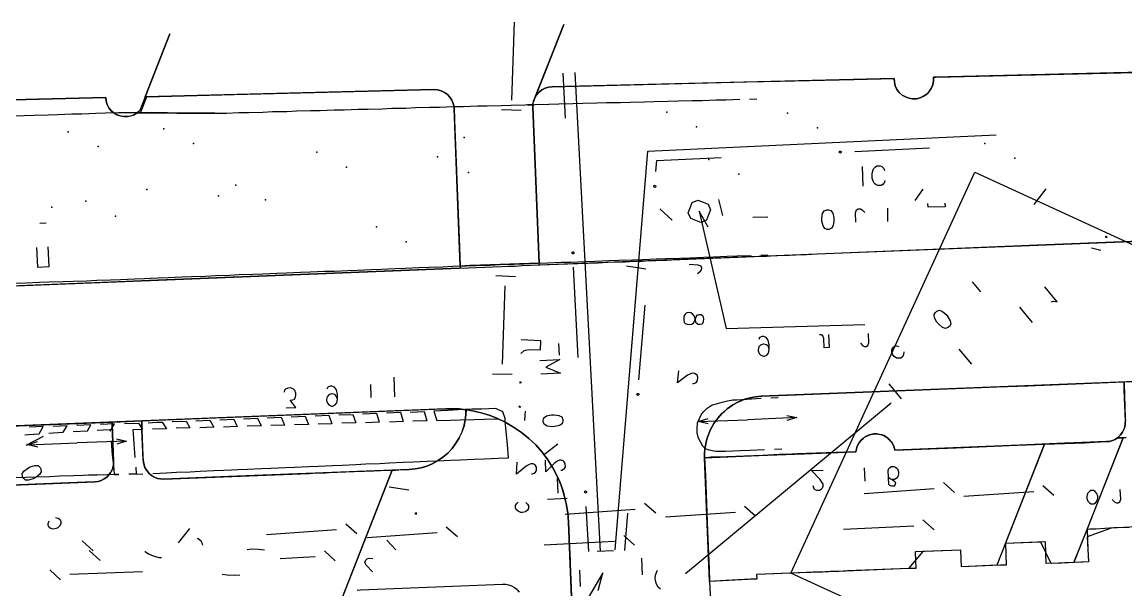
# Model space of a CAD drawing. Header units: metres. Extents: x 131 to 658, y 22 to 173.
# Drawn here: x 338.8 to 397.5, y 60.9 to 91.1 of the extents above; entities that cross this region are included whole.
import ezdxf

# ---------------------------------------------------------------- set-up
doc = ezdxf.new("R2010")
doc.units = ezdxf.units.M
for name, color, linetype in [('BOUNDARY', 7, 'Continuous'), ('BUILDING', 7, 'Continuous'), ('CURB', 7, 'Continuous'), ('ELECTR_CABLE_COMM', 7, 'Continuous'), ('GAS', 7, 'Continuous'), ('GRASS', 7, 'Continuous'), ('HEAT', 7, 'Continuous'), ('OVERHEAD_POWER_LINE', 7, 'Continuous'), ('ROAD', 7, 'Continuous'), ('SEWER', 7, 'Continuous'), ('SIDEWALK_PATH', 7, 'Continuous'), ('TREE', 7, 'Continuous'), ('WATER_PIPELINE', 7, 'Continuous')]:
    doc.layers.add(name, color=color, linetype=linetype)

msp = doc.modelspace()

# ---------------------------------------------------------------- linework, layer by layer
at = {"layer": 'BOUNDARY'}
msp.add_lwpolyline([(398.063, 64.202), (396.731, 64.136), (395.466, 63.681), (395.533, 62.338), (395.533, 62.338), (393.547, 62.26), (392.992, 63.392), (391.105, 63.314), (391.105, 63.314), (391.15, 62.171), (391.15, 62.171), (390.85, 62.16), (389.186, 62.105), (388.775, 62.083), (388.775, 62.083), (388.742, 62.97), (388.742, 62.97), (386.711, 62.893), (385.956, 61.983), (382.627, 61.85), (380.963, 61.794), (377.867, 61.672), (377.867, 61.672), (377.878, 61.439), (376.236, 61.35), (375.37, 61.306), (375.37, 61.306), (375.492, 58.842)], dxfattribs=at)
at = {"layer": 'BUILDING'}
msp.add_lwpolyline([(417.449, 44.395), (417.386, 45.093), (417.32, 46.758), (417.264, 48.144), (415.599, 48.082), (413.954, 48.016), (413.931, 48.015), (411.911, 47.937), (411.843, 47.935), (410.579, 47.892), (409.899, 47.865), (379.687, 61.75), (389.49, 83.08), (442.488, 58.722), (432.685, 37.392)], close=True, dxfattribs=at)
at = {"layer": 'CURB'}
for points in [[(376.979, 86.939), (376.236, 86.917), (375.714, 86.906), (374.971, 86.884), (374.438, 86.873), (373.695, 86.851), (373.173, 86.84), (372.43, 86.828), (371.908, 86.806), (371.165, 86.795), (370.632, 86.773), (369.888, 86.762), (369.367, 86.751), (368.623, 86.729), (368.102, 86.718), (367.358, 86.695), (366.826, 86.684), (366.082, 86.662), (365.561, 86.651), (364.817, 86.629), (364.296, 86.618), (363.541, 86.595), (363.02, 86.584), (362.276, 86.562), (361.754, 86.551), (361.011, 86.529), (360.489, 86.518), (359.735, 86.496), (359.213, 86.473), (358.47, 86.462), (357.948, 86.44), (357.205, 86.418), (356.683, 86.407), (355.929, 86.385), (355.407, 86.374), (354.664, 86.351), (354.142, 86.34), (353.399, 86.318), (352.877, 86.296), (352.122, 86.285), (351.601, 86.263), (350.857, 86.24), (350.336, 86.229), (349.681, 86.207), (349.681, 86.207), (349.592, 86.207), (349.06, 86.218), (348.316, 86.218), (347.795, 86.218), (347.051, 86.218), (346.53, 86.229), (345.786, 86.229), (345.254, 86.229), (344.51, 86.229), (343.989, 86.24), (343.922, 86.24), (343.922, 86.24), (343.245, 86.218), (342.724, 86.196), (341.98, 86.174), (341.447, 86.163), (340.704, 86.14), (340.182, 86.118), (339.439, 86.096), (338.917, 86.085), (338.174, 86.063)], [(377.878, 86.962), (377.501, 86.951)], [(338.462, 77.174), (338.995, 77.196), (339.727, 77.219), (340.249, 77.241), (340.992, 77.263), (341.514, 77.285), (342.246, 77.307), (342.779, 77.33), (343.511, 77.352), (344.033, 77.374), (344.776, 77.407), (345.298, 77.43), (345.62, 77.441), (345.62, 77.441), (346.041, 77.452), (346.563, 77.474), (347.295, 77.507), (347.817, 77.529), (348.56, 77.552), (349.082, 77.574), (349.825, 77.607), (350.347, 77.629), (351.079, 77.651), (351.612, 77.674), (352.344, 77.707), (352.866, 77.729), (353.609, 77.751), (354.131, 77.774), (354.863, 77.807), (355.396, 77.818), (356.128, 77.851), (356.65, 77.873), (357.393, 77.907), (357.915, 77.918), (358.647, 77.951), (359.18, 77.973), (359.912, 78.007), (360.434, 78.018), (361.177, 78.051), (361.699, 78.073), (362.442, 78.095), (362.964, 78.118), (363.696, 78.14), (364.218, 78.162), (364.961, 78.184), (365.483, 78.206), (366.226, 78.24), (366.748, 78.251), (367.48, 78.284), (368.013, 78.295), (368.745, 78.328), (369.267, 78.339), (370.01, 78.373), (370.532, 78.395), (371.275, 78.417), (371.797, 78.439), (372.529, 78.462), (373.051, 78.484), (373.794, 78.506), (374.316, 78.528), (375.059, 78.55), (375.581, 78.572), (376.313, 78.606), (376.846, 78.628), (377.578, 78.65)], [(378.1, 78.672), (378.477, 78.683)], [(378.633, 71.071), (379.021, 71.093)], [(345.753, 67.054), (346.485, 67.087), (347.018, 67.11), (347.75, 67.143), (348.272, 67.165), (349.004, 67.198), (349.537, 67.221), (349.948, 67.243), (349.948, 67.243), (350.269, 67.254), (350.791, 67.276), (351.523, 67.309), (352.045, 67.331), (352.788, 67.365), (353.31, 67.387), (354.042, 67.42), (354.564, 67.442), (355.307, 67.476), (355.829, 67.498), (356.561, 67.531), (357.083, 67.553), (357.826, 67.587), (358.348, 67.609), (359.08, 67.642), (359.602, 67.664), (360.345, 67.698), (360.867, 67.72), (361.599, 67.753), (362.121, 67.775), (362.853, 67.809), (363.386, 67.831), (364.118, 67.864), (364.64, 67.886), (364.673, 67.886), (364.673, 67.886), (364.617, 68.585), (364.573, 69.107), (364.506, 69.839), (364.495, 69.973), (364.373, 70.328), (363.996, 70.505), (363.253, 70.472), (362.72, 70.461), (361.976, 70.427), (361.455, 70.405), (360.711, 70.372), (360.856, 69.862), (361.588, 69.884), (362.11, 69.906), (362.842, 69.928), (363.375, 69.939), (364.107, 69.961)], [(378.3, 68.308), (377.523, 68.275), (377.001, 68.252), (376.225, 68.219), (375.703, 68.219), (375.592, 68.23), (375.592, 68.23), (375.348, 68.286), (375.348, 68.286), (375.148, 68.363), (375.148, 68.363), (375.015, 68.508), (374.771, 68.963), (374.76, 68.985), (374.76, 68.985), (374.704, 69.218), (374.704, 69.218), (374.704, 69.462), (374.704, 69.462), (374.727, 69.706), (374.727, 69.706), (374.738, 69.739), (374.949, 70.206), (375.059, 70.35), (375.059, 70.35), (375.237, 70.527), (375.237, 70.527), (375.448, 70.66), (375.448, 70.66), (375.514, 70.694), (375.514, 70.694), (375.537, 70.705), (376.036, 70.849), (376.325, 70.916), (376.325, 70.916), (376.613, 70.96), (376.613, 70.96), (376.813, 70.971), (377.334, 70.993), (378.111, 71.049)], [(348.05, 69.85), (348.793, 69.884), (348.993, 69.506), (348.25, 69.484)], [(349.315, 69.906), (350.058, 69.939), (350.247, 69.54), (349.515, 69.518)], [(350.58, 69.961), (351.324, 69.984), (351.512, 69.584), (350.769, 69.562)], [(351.845, 70.006), (352.589, 70.039), (352.766, 69.617), (352.034, 69.595)], [(353.11, 70.061), (353.854, 70.095), (354.031, 69.662), (353.288, 69.64)], [(354.386, 70.117), (355.119, 70.15), (355.285, 69.695), (354.553, 69.673)], [(355.651, 70.161), (356.395, 70.194), (356.55, 69.739), (355.818, 69.717)], [(356.916, 70.217), (357.66, 70.25), (357.804, 69.773), (357.072, 69.751)], [(358.181, 70.272), (358.925, 70.305), (359.069, 69.806), (358.337, 69.784)], [(359.446, 70.317), (360.19, 70.35), (360.323, 69.85), (359.591, 69.828)], [(338.94, 69.107), (339.139, 69.118), (339.139, 69.118), (339.705, 69.151), (339.927, 69.54), (339.184, 69.506)], [(340.227, 69.185), (340.992, 69.24), (341.192, 69.584), (340.449, 69.551)], [(341.514, 69.273), (342.28, 69.318), (342.457, 69.628), (341.714, 69.606)], [(342.801, 69.351), (343.467, 69.395), (343.467, 69.395), (343.478, 69.307), (343.722, 69.684), (342.979, 69.651)], [(344.244, 69.706), (344.987, 69.728), (345.209, 69.395), (344.699, 69.373), (344.699, 69.373), (344.71, 69.162), (344.743, 68.641), (344.799, 67.897)], [(345.509, 69.751), (345.964, 69.773), (345.964, 69.773), (346.252, 69.784), (346.474, 69.429), (345.731, 69.407)], [(346.785, 69.806), (347.528, 69.828), (347.728, 69.473), (346.996, 69.451)], [(343.534, 68.785), (343.6, 68.019), (343.656, 67.498), (343.7, 66.987), (343.7, 66.987), (343.955, 66.999), (343.7, 66.987), (343.323, 66.976), (342.801, 66.965), (342.335, 66.954), (342.335, 66.954), (342.058, 66.943), (341.536, 66.921), (340.793, 66.899), (340.271, 66.876), (339.528, 66.854), (338.995, 66.832), (338.252, 66.81)], [(379.221, 68.341), (378.832, 68.319)], [(344.865, 67.01), (344.477, 67.01)], [(344.843, 67.376), (344.865, 67.01)], [(344.865, 67.01), (345.231, 67.032)]]:
    msp.add_lwpolyline(points, dxfattribs=at)
at = {"layer": 'ELECTR_CABLE_COMM'}
for points in [[(355.585, 71.004), (355.529, 71.149), (355.529, 71.149), (355.429, 71.249), (355.429, 71.249), (355.296, 71.293), (355.296, 71.293), (355.252, 71.293), (355.252, 71.293), (355.119, 71.238), (355.119, 71.238), (355.03, 71.127), (355.03, 71.127), (354.997, 70.982), (354.997, 70.982), (354.997, 70.927), (354.997, 70.927), (355.052, 70.783), (355.052, 70.783), (355.141, 70.683), (355.141, 70.683), (355.285, 70.638), (355.285, 70.638), (355.329, 70.638), (355.329, 70.638), (355.463, 70.694), (355.463, 70.694), (355.54, 70.805), (355.54, 70.805), (355.585, 71.004), (355.585, 71.004), (355.574, 71.249), (355.574, 71.249), (355.518, 71.504), (355.518, 71.504), (355.418, 71.648), (355.418, 71.648), (355.285, 71.692), (355.285, 71.692), (355.196, 71.692), (355.196, 71.692), (355.063, 71.637), (355.063, 71.637), (355.019, 71.526)], [(357.371, 71.082), (357.349, 71.781)], [(358.636, 71.127), (358.592, 72.181)], [(352.855, 70.538), (353.354, 70.561), (353.354, 70.561), (353.066, 70.949), (353.066, 70.949), (353.199, 70.96), (353.199, 70.96), (353.288, 71.004), (353.288, 71.004), (353.332, 71.06), (353.332, 71.06), (353.365, 71.215), (353.365, 71.215), (353.365, 71.315), (353.365, 71.315), (353.31, 71.459), (353.31, 71.459), (353.221, 71.559), (353.221, 71.559), (353.077, 71.604), (353.077, 71.604), (352.944, 71.593), (352.944, 71.593), (352.81, 71.537), (352.81, 71.537), (352.766, 71.482), (352.766, 71.482), (352.733, 71.382)], [(380.863, 66.399), (380.874, 66.355), (380.874, 66.355), (380.919, 66.255), (380.919, 66.255), (380.963, 66.2), (380.963, 66.2), (381.063, 66.155), (381.063, 66.155), (381.24, 66.166), (381.24, 66.166), (381.329, 66.222), (381.329, 66.222), (381.374, 66.277), (381.374, 66.277), (381.407, 66.377), (381.407, 66.377), (381.407, 66.477), (381.407, 66.477), (381.351, 66.577), (381.351, 66.577), (381.251, 66.721), (381.251, 66.721), (380.785, 67.198), (380.785, 67.198), (381.407, 67.232)], [(383.648, 66.643), (383.604, 67.343)], [(384.891, 66.854), (384.991, 66.766), (384.991, 66.766), (385.08, 66.721), (385.08, 66.721), (385.224, 66.621), (385.224, 66.621), (385.269, 66.532), (385.269, 66.532), (385.235, 66.422), (385.235, 66.422), (385.191, 66.377), (385.191, 66.377), (385.058, 66.366), (385.058, 66.366), (384.958, 66.41), (384.958, 66.41), (384.913, 66.455), (384.913, 66.455), (384.88, 67.209), (384.88, 67.209), (384.913, 67.309), (384.913, 67.309), (384.958, 67.365), (384.958, 67.365), (385.047, 67.42), (385.047, 67.42), (385.18, 67.42), (385.18, 67.42), (385.269, 67.376), (385.269, 67.376), (385.368, 67.287), (385.368, 67.287), (385.424, 67.132), (385.424, 67.132), (385.424, 67.032), (385.424, 67.032), (385.391, 66.888), (385.391, 66.888), (385.302, 66.777), (385.302, 66.777), (385.213, 66.721), (385.213, 66.721), (385.08, 66.721)], [(387.81, 66.566), (388.398, 66.044)], [(393.103, 66.399), (393.691, 65.889)], [(383.593, 65.989), (387.321, 66.255)], [(388.897, 65.833), (392.615, 66.089)], [(395.677, 65.434), (395.81, 65.434), (395.81, 65.434), (395.899, 65.489), (395.899, 65.489), (395.988, 65.589), (395.988, 65.589), (396.021, 65.745), (396.021, 65.745), (396.021, 65.844), (396.021, 65.844), (395.966, 65.989), (395.966, 65.989), (395.877, 66.089), (395.877, 66.089), (395.788, 66.133), (395.788, 66.133), (395.655, 66.133), (395.655, 66.133), (395.566, 66.078), (395.566, 66.078), (395.478, 65.978), (395.478, 65.978), (395.433, 65.822), (395.433, 65.822), (395.444, 65.722), (395.444, 65.722), (395.489, 65.578), (395.489, 65.578), (395.577, 65.478), (395.577, 65.478), (395.677, 65.434)], [(396.787, 65.667), (396.931, 65.523), (396.931, 65.523), (397.02, 65.478), (397.02, 65.478), (397.109, 65.478), (397.109, 65.478), (397.198, 65.534), (397.198, 65.534), (397.242, 65.689), (397.242, 65.689), (397.22, 66.188)], [(371.908, 65.467), (372.507, 64.946)], [(377.234, 65.312), (377.823, 64.79)], [(367.691, 64.89), (371.42, 65.157)], [(373.029, 64.735), (376.746, 64.99)], [(347.118, 63.359), (347.728, 64.113)], [(351.801, 63.792), (355.529, 64.058)], [(356.017, 64.369), (356.606, 63.847)], [(361.366, 64.213), (361.965, 63.692)], [(382.494, 64.08), (384.37, 64.18), (384.37, 64.18), (386.234, 64.269)], [(386.722, 64.579), (387.31, 64.047)], [(342.002, 63.47), (342.579, 62.926)], [(348.416, 63.237), (348.405, 63.303), (348.405, 63.303), (348.327, 63.448), (348.327, 63.448), (348.161, 63.57), (348.161, 63.57), (348.128, 63.592)], [(357.16, 63.636), (360.878, 63.903)], [(366.57, 63.259), (370.31, 63.448)], [(370.809, 63.747), (371.386, 63.226)], [(342.368, 62.948), (342.945, 62.416)], [(345.331, 62.904), (345.342, 62.893), (345.342, 62.893), (345.531, 62.771), (345.531, 62.771), (345.775, 62.66), (345.775, 62.66), (346.086, 62.582), (346.086, 62.582), (346.208, 62.571)], [(351.69, 62.97), (351.379, 63.004), (351.379, 63.004), (351.002, 63.015), (351.002, 63.015), (350.769, 62.993)], [(354.886, 62.926), (355.463, 62.405)], [(352.522, 62.527), (354.386, 62.626)], [(340.271, 61.927), (340.848, 61.395)], [(341.336, 61.694), (345.198, 61.839)], [(349.448, 61.683), (349.703, 61.661), (349.703, 61.661), (350.081, 61.639), (350.081, 61.639), (350.38, 61.65)]]:
    msp.add_lwpolyline(points, dxfattribs=at)
at = {"layer": 'GAS'}
for points in [[(364.85, 86.917), (364.995, 91.067)], [(364.307, 86.407), (365.35, 86.374)], [(364.007, 77.574), (365.05, 77.529)], [(364.362, 72.869), (364.506, 77.03)], [(365.328, 73.435), (365.483, 73.568), (365.483, 73.568), (365.583, 73.601), (365.583, 73.601), (365.783, 73.646), (365.783, 73.646), (366.382, 73.623), (366.382, 73.623), (366.393, 74.112), (366.393, 74.112), (365.35, 74.156)], [(363.83, 72.358), (364.873, 72.325)], [(365.372, 71.903), (365.317, 71.859), (365.317, 71.859), (365.272, 71.903), (365.272, 71.903), (365.317, 71.948)], [(365.328, 70.605), (365.272, 70.561), (365.272, 70.561), (365.228, 70.605), (365.228, 70.605), (365.272, 70.649)], [(365.55, 69.873), (365.572, 70.372)], [(365.905, 67.032), (365.949, 67.032), (365.949, 67.032), (366.049, 67.065), (366.049, 67.065), (366.104, 67.11), (366.104, 67.11), (366.16, 67.198), (366.16, 67.198), (366.16, 67.376), (366.16, 67.376), (366.116, 67.476), (366.116, 67.476), (366.071, 67.52), (366.071, 67.52), (365.971, 67.565), (365.971, 67.565), (365.871, 67.565), (365.871, 67.565), (365.772, 67.531), (365.772, 67.531), (365.616, 67.442), (365.616, 67.442), (365.106, 67.01), (365.106, 67.01), (365.128, 67.642)], [(365.594, 65.512), (365.694, 65.412), (365.694, 65.412), (365.738, 65.323), (365.738, 65.323), (365.738, 65.19), (365.738, 65.19), (365.683, 65.101), (365.683, 65.101), (365.583, 65.012), (365.583, 65.012), (365.428, 64.979), (365.428, 64.979), (365.328, 64.979), (365.328, 64.979), (365.183, 65.034), (365.183, 65.034), (365.084, 65.123), (365.084, 65.123), (365.039, 65.212), (365.039, 65.212), (365.039, 65.345), (365.039, 65.345), (365.095, 65.434), (365.095, 65.434), (365.194, 65.523)]]:
    msp.add_lwpolyline(points, dxfattribs=at)
at = {"layer": 'GRASS'}
for points in [[(410.414, 79.893), (392.37, 79.172), (388.12, 79.005), (379.343, 78.65), (377.556, 78.584), (375.215, 78.495), (366.304, 78.14), (366.304, 78.24), (365.971, 86.54), (365.982, 86.662), (365.982, 86.718), (366.005, 86.851), (366.082, 87.028), (366.093, 87.05), (366.171, 87.195), (366.193, 87.217), (366.304, 87.339), (366.448, 87.461), (366.626, 87.55), (366.803, 87.605), (366.992, 87.627), (377.345, 87.883), (379.132, 87.927), (383.038, 88.016), (385.191, 88.071), (385.202, 87.872), (385.246, 87.672), (385.335, 87.483), (385.457, 87.317), (385.613, 87.184), (385.79, 87.084), (385.979, 87.017), (386.167, 86.984), (386.378, 86.984), (386.567, 87.028), (386.755, 87.117), (386.922, 87.228), (386.944, 87.261), (387.055, 87.372), (387.161, 87.53), (387.247, 87.746), (387.277, 87.927), (387.277, 87.949), (387.288, 88.127), (387.355, 88.127), (387.399, 88.127), (398.008, 88.382)], [(335.455, 86.851), (343.256, 87.05), (343.278, 86.851), (343.334, 86.673), (343.423, 86.507), (343.545, 86.351), (343.689, 86.229), (343.855, 86.129), (344.022, 86.074), (344.211, 86.041), (344.399, 86.041), (344.577, 86.074), (344.754, 86.14), (344.921, 86.229), (347.04, 86.218), (349.681, 86.207), (345.098, 86.229), (345.431, 87.095), (350.081, 87.217), (360.711, 87.472), (360.9, 87.461), (361.089, 87.406), (361.266, 87.328), (361.422, 87.217), (361.555, 87.073), (361.655, 86.917), (361.732, 86.74), (361.777, 86.551), (361.81, 85.841), (362.076, 79.094), (362.11, 78.084), (362.121, 77.973), (362.065, 77.973), (361.621, 77.951), (345.575, 77.319), (343.511, 77.23), (329.23, 76.664)], [(330.018, 69.251), (339.073, 69.606), (343.589, 69.784), (343.589, 69.673), (343.667, 67.687), (343.667, 67.576), (343.656, 67.465), (343.633, 67.387), (343.611, 67.287), (343.534, 67.132), (343.511, 67.098), (343.434, 66.987), (343.312, 66.854), (343.167, 66.754), (343.012, 66.677), (342.846, 66.621), (342.668, 66.599), (342.18, 66.588), (331.161, 66.144)], [(356.617, 60.84), (356.794, 60.862), (364.362, 61.162), (364.529, 61.162), (364.684, 61.128), (364.839, 61.073), (364.995, 60.984), (365.117, 60.884), (365.139, 60.862), (365.25, 60.729)]]:
    msp.add_lwpolyline(points, dxfattribs=at)
for points in [[(383.116, 68.208), (380.009, 68.086), (379.476, 68.064), (379.099, 68.053), (378.189, 68.008), (375.803, 67.92), (375.459, 67.909), (375.337, 67.897), (375.182, 67.886), (375.104, 67.886), (375.104, 68.13), (375.126, 68.308), (375.126, 68.386), (375.17, 68.596), (375.193, 68.73), (375.259, 68.974), (375.293, 69.074), (375.426, 69.395), (375.503, 69.54), (375.603, 69.706), (375.703, 69.85), (375.747, 69.917), (375.803, 69.995), (376.047, 70.261), (376.158, 70.35), (376.313, 70.494), (376.546, 70.649), (376.602, 70.694), (376.913, 70.86), (376.957, 70.882), (377.246, 70.993), (377.534, 71.071), (377.823, 71.127), (378.122, 71.16), (378.155, 71.16), (379.964, 71.226), (390.262, 71.637), (390.662, 71.659), (392.293, 71.715), (397.408, 71.926), (397.419, 71.815), (397.486, 69.995), (397.497, 69.828), (397.486, 69.762), (397.486, 69.628), (397.464, 69.54), (397.431, 69.429), (397.342, 69.24), (397.32, 69.207), (397.22, 69.085), (397.186, 69.051), (397.075, 68.94), (396.942, 68.863), (396.798, 68.796), (396.643, 68.752), (396.487, 68.741), (394.767, 68.674), (394.246, 68.652), (391.86, 68.552), (385.235, 68.286), (385.191, 68.441), (385.135, 68.574), (385.047, 68.73), (384.925, 68.863), (384.791, 68.974), (384.636, 69.063), (384.614, 69.063), (384.547, 69.096), (384.414, 69.129), (384.27, 69.151), (384.248, 69.151), (384.07, 69.151), (384.059, 69.14), (383.881, 69.107), (383.715, 69.029), (383.56, 68.929), (383.426, 68.807), (383.315, 68.663), (383.227, 68.508), (383.182, 68.363), (383.16, 68.208), (383.127, 68.208)], [(345.165, 69.85), (345.209, 69.85), (346.008, 69.884), (360.756, 70.472), (361.333, 70.494), (361.688, 70.494), (362.043, 70.483), (362.398, 70.439), (362.42, 70.439), (362.409, 70.172), (362.376, 69.906), (362.309, 69.584), (362.274, 69.495), (362.198, 69.251), (362.077, 68.999), (362.054, 68.94), (361.888, 68.674), (361.877, 68.652), (361.677, 68.375), (361.444, 68.13), (361.177, 67.909), (360.9, 67.72), (360.623, 67.565), (360.323, 67.442), (360.023, 67.354), (359.713, 67.298), (359.391, 67.265), (349.803, 66.888), (346.33, 66.743), (346.164, 66.754), (345.997, 66.788), (345.842, 66.854), (345.686, 66.932), (345.564, 67.043), (345.431, 67.198), (345.331, 67.365), (345.276, 67.553), (345.242, 67.753), (345.176, 69.395), (345.165, 69.739)]]:
    msp.add_lwpolyline(points, close=True, dxfattribs=at)
at = {"layer": 'HEAT'}
for points in [[(367.713, 85.952), (367.591, 88.349)], [(369.567, 62.904), (368.213, 88.382)], [(370.343, 62.993), (372.086, 84.199), (372.086, 84.199), (390.617, 85.064)], [(382.341, 84.195), (382.366, 84.185), (382.379, 84.156), (382.369, 84.13), (382.369, 84.13), (382.359, 84.105), (382.33, 84.092), (382.304, 84.102), (382.304, 84.102), (382.278, 84.112), (382.266, 84.141), (382.276, 84.167), (382.276, 84.167), (382.286, 84.193), (382.315, 84.205), (382.341, 84.195)], [(383.094, 84.187), (387.077, 84.376)], [(372.518, 83.122), (372.563, 83.699), (372.563, 83.699), (375.981, 83.855)], [(384.703, 82.634), (384.669, 82.523), (384.669, 82.523), (384.625, 82.479), (384.625, 82.479), (384.581, 82.423), (384.581, 82.423), (384.492, 82.368), (384.492, 82.368), (384.314, 82.368), (384.314, 82.368), (384.225, 82.412), (384.225, 82.412), (384.17, 82.456), (384.17, 82.456), (384.126, 82.501), (384.126, 82.501), (384.081, 82.601), (384.081, 82.601), (384.026, 82.756), (384.026, 82.756), (384.015, 83), (384.015, 83), (384.059, 83.155), (384.059, 83.155), (384.092, 83.255), (384.092, 83.255), (384.181, 83.355), (384.181, 83.355), (384.27, 83.411), (384.27, 83.411), (384.447, 83.422), (384.447, 83.422), (384.536, 83.377), (384.536, 83.377), (384.636, 83.278), (384.636, 83.278), (384.68, 83.178)], [(383.548, 82.334), (383.504, 83.377)], [(372.476, 82.375), (372.501, 82.365), (372.514, 82.336), (372.504, 82.311), (372.504, 82.311), (372.494, 82.285), (372.465, 82.272), (372.439, 82.282), (372.439, 82.282), (372.413, 82.292), (372.401, 82.321), (372.411, 82.347), (372.411, 82.347), (372.421, 82.373), (372.45, 82.385), (372.476, 82.375)], [(368.126, 78.835), (368.151, 78.825), (368.164, 78.796), (368.154, 78.771), (368.154, 78.771), (368.144, 78.745), (368.115, 78.732), (368.089, 78.742), (368.089, 78.742), (368.063, 78.752), (368.051, 78.781), (368.061, 78.807), (368.061, 78.807), (368.071, 78.833), (368.1, 78.845), (368.126, 78.835)], [(368.39, 73.224), (368.135, 78.018)], [(371.608, 72.036), (371.941, 76.009)], [(367.381, 73.335), (367.347, 73.967)], [(366.349, 73.057), (367.403, 73.113), (367.403, 73.113), (366.67, 72.713), (366.67, 72.713), (367.436, 72.392), (367.436, 72.392), (366.393, 72.336)], [(371.577, 71.301), (371.602, 71.291), (371.615, 71.262), (371.605, 71.236), (371.605, 71.236), (371.595, 71.21), (371.566, 71.198), (371.54, 71.208), (371.54, 71.208), (371.515, 71.218), (371.502, 71.247), (371.512, 71.272), (371.512, 71.272), (371.522, 71.298), (371.551, 71.311), (371.577, 71.301)], [(367.569, 69.839), (367.525, 69.695), (367.525, 69.695), (367.381, 69.595), (367.381, 69.595), (367.136, 69.54), (367.136, 69.54), (366.992, 69.529), (366.992, 69.529), (366.737, 69.562), (366.737, 69.562), (366.582, 69.651), (366.582, 69.651), (366.526, 69.784), (366.526, 69.784), (366.515, 69.873), (366.515, 69.873), (366.559, 70.006), (366.559, 70.006), (366.704, 70.106), (366.704, 70.106), (366.959, 70.161), (366.959, 70.161), (367.103, 70.172), (367.103, 70.172), (367.358, 70.139), (367.358, 70.139), (367.514, 70.061), (367.514, 70.061), (367.569, 69.928), (367.569, 69.928), (367.569, 69.839)], [(367.292, 68.608), (366.615, 68.075)], [(367.458, 67.221), (367.514, 67.221), (367.514, 67.221), (367.602, 67.276), (367.602, 67.276), (367.658, 67.32), (367.658, 67.32), (367.702, 67.409), (367.702, 67.409), (367.691, 67.587), (367.691, 67.587), (367.636, 67.675), (367.636, 67.675), (367.58, 67.72), (367.58, 67.72), (367.48, 67.764), (367.48, 67.764), (367.381, 67.753), (367.381, 67.753), (367.281, 67.709), (367.281, 67.709), (367.136, 67.609), (367.136, 67.609), (366.67, 67.132), (366.67, 67.132), (366.637, 67.764)], [(367.325, 66), (367.281, 66.799)], [(368.791, 66.107), (368.817, 66.097), (368.83, 66.068), (368.82, 66.043), (368.82, 66.043), (368.81, 66.017), (368.781, 66.004), (368.755, 66.014), (368.755, 66.014), (368.729, 66.024), (368.717, 66.053), (368.727, 66.079), (368.727, 66.079), (368.737, 66.105), (368.766, 66.117), (368.791, 66.107)], [(367.791, 65.711), (366.748, 65.656)], [(368.945, 62.893), (368.812, 65.29)], [(370.865, 62.948), (371.031, 64.935)], [(370.266, 62.926), (369.389, 62.904)], [(371.797, 61.661), (371.775, 62.538)], [(369.445, 60.818), (369.7, 61.761), (353.563, 34.285)], [(368.457, 61.905), (368.49, 61.028)]]:
    msp.add_lwpolyline(points, dxfattribs=at)
at = {"layer": 'OVERHEAD_POWER_LINE'}
for points in [[(375.293, 69.684), (374.771, 69.806), (374.771, 69.806), (375.293, 69.973)], [(374.771, 69.806), (377.39, 69.895)], [(380.009, 70.028), (377.39, 69.895)], [(379.476, 70.139), (380.009, 70.028), (380.009, 70.028), (379.487, 69.862)], [(339.639, 68.452), (339.106, 68.574), (339.106, 68.574), (339.628, 68.741)], [(344.355, 68.774), (341.725, 68.685)], [(343.822, 68.896), (344.355, 68.774), (344.355, 68.774), (343.833, 68.608)], [(339.106, 68.574), (341.725, 68.685)]]:
    msp.add_lwpolyline(points, dxfattribs=at)
at = {"layer": 'ROAD'}
for points in [[(301.521, 75.565), (364.307, 78.062), (364.662, 78.073), (365.028, 78.084), (365.405, 78.106), (367.314, 78.184), (367.713, 78.195), (367.813, 78.195), (368.357, 78.217), (368.901, 78.24), (369.422, 78.262), (369.933, 78.284), (370.432, 78.306), (370.898, 78.317), (371.342, 78.339), (371.764, 78.351), (372.152, 78.373), (372.507, 78.384), (372.818, 78.395), (373.106, 78.406), (373.34, 78.417), (378.189, 78.606), (378.3, 78.617), (378.411, 78.617), (378.566, 78.628), (378.622, 78.628), (378.977, 78.639), (379.365, 78.661), (379.631, 78.672), (380.264, 78.695), (380.519, 78.706), (380.797, 78.717), (381.096, 78.728), (400.083, 79.482)], [(400.527, 72.048), (397.12, 71.914), (378.122, 71.16), (377.823, 71.127), (377.534, 71.071), (377.246, 70.993), (376.913, 70.86), (376.602, 70.694), (376.48, 70.605), (376.313, 70.494), (376.08, 70.283), (376.047, 70.261), (375.803, 69.995), (375.603, 69.706), (375.426, 69.395), (375.293, 69.074), (375.259, 68.974), (375.193, 68.73), (375.17, 68.596), (375.126, 68.386), (375.104, 68.13), (375.104, 67.886), (375.148, 66.943), (375.259, 63.98), (375.348, 61.95), (375.37, 61.306), (375.603, 56.778)], [(368.313, 53.394), (367.869, 64.457), (367.824, 64.957), (367.747, 65.456), (367.625, 65.955), (367.469, 66.433), (367.27, 66.899), (367.037, 67.343), (366.759, 67.775), (366.459, 68.186), (366.127, 68.563), (365.76, 68.907), (365.361, 69.229), (364.95, 69.518), (364.506, 69.773), (364.429, 69.817), (364.118, 69.961), (364.096, 69.973), (363.707, 70.128), (363.275, 70.261), (362.842, 70.372), (362.398, 70.439), (362.043, 70.483), (361.688, 70.494), (361.333, 70.494), (298.558, 67.997)]]:
    msp.add_lwpolyline(points, dxfattribs=at)
at = {"layer": 'SEWER'}
for points in [[(376.08, 80.781), (375.925, 81.413), (375.925, 81.413), (375.87, 81.635)], [(386.312, 81.58), (386.733, 82.168)], [(392.637, 81.369), (393.28, 82.201)], [(372.751, 81.125), (372.751, 81.114), (372.751, 81.114), (373.384, 80.526)], [(375.024, 81.488), (375.295, 81.382), (375.429, 81.076), (375.323, 80.805), (375.323, 80.805), (375.216, 80.534), (374.911, 80.4), (374.64, 80.506), (374.64, 80.506), (374.369, 80.613), (374.235, 80.918), (374.341, 81.19), (374.341, 81.19), (374.448, 81.461), (374.753, 81.594), (375.024, 81.488)], [(381.629, 80.037), (381.496, 80.082), (381.496, 80.082), (381.407, 80.226), (381.407, 80.226), (381.351, 80.481), (381.351, 80.481), (381.351, 80.625), (381.351, 80.625), (381.385, 80.881), (381.385, 80.881), (381.473, 81.025), (381.473, 81.025), (381.607, 81.08), (381.607, 81.08), (381.695, 81.08), (381.695, 81.08), (381.829, 81.036), (381.829, 81.036), (381.928, 80.892), (381.928, 80.892), (381.973, 80.648), (381.973, 80.648), (381.984, 80.492), (381.984, 80.492), (381.939, 80.237), (381.939, 80.237), (381.862, 80.093), (381.862, 80.093), (381.718, 80.037), (381.718, 80.037), (381.629, 80.037)], [(383.149, 80.426), (383.138, 80.925), (383.138, 80.925), (383.182, 81.069), (383.182, 81.069), (383.271, 81.125), (383.271, 81.125), (383.404, 81.125), (383.404, 81.125), (383.493, 81.08), (383.493, 81.08), (383.637, 80.936)], [(384.858, 80.459), (384.847, 81.158)], [(387.887, 81.435), (387.898, 81.236), (387.898, 81.236), (387, 81.214), (387, 81.214), (386.989, 81.413)], [(375.293, 80.148), (374.826, 81.003), (374.826, 81.003), (376.247, 74.755), (376.247, 74.755), (383.637, 74.966)], [(377.667, 80.692), (378.466, 80.703)], [(396.521, 79.593), (396.454, 79.604), (396.454, 79.604), (396.454, 79.671), (396.454, 79.671), (396.521, 79.66)], [(395.688, 79.05), (396.188, 78.939)], [(374.738, 77.685), (374.893, 77.807), (374.893, 77.807), (374.949, 77.884), (374.949, 77.884), (374.96, 77.973), (374.96, 77.973), (374.926, 78.073), (374.926, 78.073), (374.771, 78.129), (374.771, 78.129), (374.283, 78.173)], [(371.986, 77.918), (370.954, 78.073)], [(389.807, 76.719), (389.363, 77.252)], [(393.569, 76.187), (393.669, 76.209), (393.669, 76.209), (393.868, 76.176), (393.868, 76.176), (393.203, 76.986)], [(392.548, 75.088), (391.882, 75.898)], [(375.037, 75.121), (374.971, 74.999), (374.971, 74.999), (374.871, 74.966), (374.871, 74.966), (374.771, 74.966), (374.771, 74.966), (374.671, 75.022), (374.671, 75.022), (374.638, 75.121), (374.638, 75.121), (374.605, 75.299), (374.605, 75.299), (374.56, 75.443), (374.56, 75.443), (374.471, 75.543), (374.471, 75.543), (374.383, 75.599), (374.383, 75.599), (374.227, 75.61), (374.227, 75.61), (374.127, 75.576), (374.127, 75.576), (374.072, 75.532), (374.072, 75.532), (374.005, 75.41), (374.005, 75.41), (373.994, 75.221), (373.994, 75.221), (374.027, 75.088), (374.027, 75.088), (374.072, 75.033), (374.072, 75.033), (374.172, 74.988), (374.172, 74.988), (374.316, 74.966), (374.316, 74.966), (374.427, 74.999), (374.427, 74.999), (374.527, 75.088), (374.527, 75.088), (374.593, 75.21), (374.593, 75.21), (374.66, 75.388), (374.66, 75.388), (374.715, 75.476), (374.715, 75.476), (374.826, 75.51), (374.826, 75.51), (374.926, 75.499), (374.926, 75.499), (375.015, 75.443), (375.015, 75.443), (375.048, 75.299), (375.048, 75.299), (375.037, 75.121)], [(388.054, 74.811), (387.921, 74.766), (387.921, 74.766), (387.754, 74.822), (387.754, 74.822), (387.566, 74.988), (387.566, 74.988), (387.466, 75.099), (387.466, 75.099), (387.344, 75.321), (387.344, 75.321), (387.321, 75.499), (387.321, 75.499), (387.388, 75.621), (387.388, 75.621), (387.455, 75.676), (387.455, 75.676), (387.599, 75.732), (387.599, 75.732), (387.754, 75.665), (387.754, 75.665), (387.954, 75.51), (387.954, 75.51), (388.054, 75.388), (388.054, 75.388), (388.176, 75.166), (388.176, 75.166), (388.198, 74.999), (388.198, 74.999), (388.131, 74.877), (388.131, 74.877), (388.054, 74.811)], [(378.544, 73.646), (378.499, 73.801), (378.499, 73.801), (378.4, 73.89), (378.4, 73.89), (378.266, 73.934), (378.266, 73.934), (378.222, 73.934), (378.222, 73.934), (378.089, 73.879), (378.089, 73.879), (378, 73.779), (378, 73.779), (377.956, 73.634), (377.956, 73.634), (377.956, 73.579), (377.956, 73.579), (378.011, 73.435), (378.011, 73.435), (378.1, 73.335), (378.1, 73.335), (378.244, 73.29), (378.244, 73.29), (378.289, 73.29), (378.289, 73.29), (378.422, 73.346), (378.422, 73.346), (378.499, 73.446), (378.499, 73.446), (378.544, 73.646), (378.544, 73.646), (378.533, 73.901), (378.533, 73.901), (378.488, 74.145), (378.488, 74.145), (378.389, 74.289), (378.389, 74.289), (378.255, 74.334), (378.255, 74.334), (378.167, 74.334), (378.167, 74.334), (378.033, 74.278), (378.033, 74.278), (377.989, 74.178)], [(381.706, 74.444), (381.729, 73.745), (381.729, 73.745), (381.462, 73.734), (381.462, 73.734), (381.451, 74.234), (381.451, 74.234), (381.396, 74.378), (381.396, 74.378), (381.307, 74.433), (381.307, 74.433), (381.218, 74.422)], [(383.393, 73.99), (383.526, 73.845), (383.526, 73.845), (383.615, 73.801), (383.615, 73.801), (383.704, 73.801), (383.704, 73.801), (383.793, 73.856), (383.793, 73.856), (383.837, 74.001), (383.837, 74.001), (383.826, 74.5)], [(385.701, 73.512), (385.69, 73.379), (385.69, 73.379), (385.657, 73.279), (385.657, 73.279), (385.546, 73.191), (385.546, 73.191), (385.446, 73.179), (385.446, 73.179), (385.313, 73.191), (385.313, 73.191), (385.191, 73.279), (385.191, 73.279), (385.124, 73.357), (385.124, 73.357), (385.058, 73.501), (385.058, 73.501), (385.069, 73.634), (385.069, 73.634), (385.102, 73.734), (385.102, 73.734), (385.213, 73.823), (385.213, 73.823), (385.313, 73.834), (385.313, 73.834), (385.446, 73.812)], [(389.319, 72.858), (388.642, 73.668)], [(374.46, 71.837), (374.516, 71.837), (374.516, 71.837), (374.616, 71.87), (374.616, 71.87), (374.671, 71.914), (374.671, 71.914), (374.727, 71.992), (374.727, 71.992), (374.749, 72.17), (374.749, 72.17), (374.704, 72.27), (374.704, 72.27), (374.66, 72.314), (374.66, 72.314), (374.571, 72.369), (374.571, 72.369), (374.471, 72.38), (374.471, 72.38), (374.36, 72.347), (374.36, 72.347), (374.205, 72.27), (374.205, 72.27), (373.661, 71.87), (373.661, 71.87), (373.728, 72.503)], [(385.579, 71.016), (384.925, 71.815)], [(374.083, 61.728), (385.035, 70.805)], [(339.017, 68.552), (339.938, 69.04)], [(339.794, 67.287), (339.816, 67.143), (339.816, 67.143), (339.727, 66.987), (339.727, 66.987), (339.528, 66.832), (339.528, 66.832), (339.394, 66.766), (339.394, 66.766), (339.15, 66.688), (339.15, 66.688), (338.973, 66.699), (338.973, 66.699), (338.873, 66.799), (338.873, 66.799), (338.829, 66.876), (338.829, 66.876), (338.806, 67.021), (338.806, 67.021), (338.895, 67.165), (338.895, 67.165), (339.095, 67.32), (339.095, 67.32), (339.228, 67.398), (339.228, 67.398), (339.472, 67.476), (339.472, 67.476), (339.65, 67.465), (339.65, 67.465), (339.761, 67.365), (339.761, 67.365), (339.794, 67.287)], [(359.369, 66.155), (358.326, 66.311)], [(340.582, 64.702), (340.715, 64.668), (340.715, 64.668), (340.804, 64.613), (340.804, 64.613), (340.87, 64.491), (340.87, 64.491), (340.859, 64.391), (340.859, 64.391), (340.815, 64.269), (340.815, 64.269), (340.704, 64.158), (340.704, 64.158), (340.615, 64.113), (340.615, 64.113), (340.46, 64.08), (340.46, 64.08), (340.338, 64.113), (340.338, 64.113), (340.249, 64.169), (340.249, 64.169), (340.182, 64.291), (340.182, 64.291), (340.182, 64.391), (340.182, 64.391), (340.238, 64.524)], [(359.801, 64.879), (359.735, 64.879), (359.735, 64.879), (359.735, 64.946), (359.735, 64.946), (359.801, 64.946)], [(358.681, 62.993), (358.204, 63.492)], [(357.449, 61.816), (357.105, 62.171), (357.105, 62.171), (357.027, 62.316), (357.027, 62.316), (357.061, 62.416), (357.061, 62.416), (357.16, 62.504), (357.16, 62.504), (357.26, 62.538), (357.26, 62.538), (357.46, 62.515)], [(372.762, 60.884), (372.64, 61.006), (372.64, 61.006), (372.552, 61.162), (372.552, 61.162), (372.496, 61.339), (372.496, 61.339), (372.485, 61.517), (372.485, 61.517), (372.518, 61.694), (372.518, 61.694), (372.585, 61.861), (372.585, 61.861), (372.607, 61.894)]]:
    msp.add_lwpolyline(points, dxfattribs=at)
at = {"layer": 'SIDEWALK_PATH'}
for points in [[(429.866, 89.159), (387.355, 88.127), (387.286, 88.127), (387.277, 88.103), (387.277, 87.949), (387.277, 87.927), (387.244, 87.738), (387.244, 87.727), (387.166, 87.539), (387.077, 87.406), (387.055, 87.372), (386.944, 87.25), (386.922, 87.228), (386.755, 87.117), (386.567, 87.028), (386.378, 86.984), (386.167, 86.984), (385.979, 87.017), (385.79, 87.084), (385.613, 87.184), (385.457, 87.317), (385.335, 87.483), (385.246, 87.672), (385.202, 87.872), (385.191, 88.071), (366.992, 87.627), (366.803, 87.605), (366.626, 87.55), (366.448, 87.461), (366.304, 87.339), (366.171, 87.195), (366.093, 87.05), (366.071, 87.028), (367.614, 90.945), (365.927, 86.662), (365.693, 86.656), (365.982, 86.662), (365.971, 86.54), (366.304, 78.24), (362.664, 78.106), (362.62, 78.106), (362.11, 78.084), (361.932, 82.7), (361.777, 86.462), (361.777, 86.551), (361.732, 86.74), (361.655, 86.917), (361.555, 87.073), (361.422, 87.217), (361.266, 87.328), (361.089, 87.406), (360.9, 87.461), (360.711, 87.472), (345.353, 87.095), (346.663, 90.435), (345.065, 86.362), (344.921, 86.229), (344.754, 86.129), (344.566, 86.063), (344.377, 86.041), (344.188, 86.041), (344, 86.074), (343.878, 86.129), (343.855, 86.14), (343.822, 86.152), (343.689, 86.229), (343.545, 86.351), (343.423, 86.507), (343.334, 86.673), (343.278, 86.851), (343.256, 87.05), (307.658, 86.174)], [(397.675, 64.18), (396.876, 64.147), (395.921, 64.091), (395.611, 64.08), (395.455, 64.069), (397.364, 68.952), (397.53, 68.963), (397.242, 68.952), (397.231, 68.952), (397.175, 68.952), (397.153, 68.952), (397.075, 68.94), (397.186, 69.051), (397.22, 69.085), (397.342, 69.24), (397.415, 69.396), (397.437, 69.451), (397.486, 69.632), (397.486, 69.762), (397.496, 69.824), (397.431, 71.493), (397.431, 71.582), (397.419, 71.815), (397.408, 71.926), (397.453, 71.926), (398.707, 71.97)], [(355.84, 60.463), (358.492, 67.232), (358.625, 67.232), (358.67, 67.232), (358.747, 67.243), (358.847, 67.243), (358.98, 67.254), (359.136, 67.254), (359.302, 67.265), (359.391, 67.265), (359.713, 67.298), (360.023, 67.354), (360.323, 67.442), (360.623, 67.565), (360.9, 67.72), (361.177, 67.909), (361.444, 68.13), (361.677, 68.375), (361.877, 68.652), (362.054, 68.94), (362.19, 69.234), (362.203, 69.267), (362.298, 69.573), (362.316, 69.619), (362.376, 69.906), (362.409, 70.172), (362.409, 70.427), (362.42, 70.439), (362.509, 70.427), (362.576, 70.416), (362.853, 70.361), (363.286, 70.261), (363.707, 70.128), (364.118, 69.961), (364.506, 69.773), (364.95, 69.518), (365.239, 69.318), (365.361, 69.229), (365.76, 68.907), (366.127, 68.563), (366.459, 68.186), (366.759, 67.775), (367.037, 67.343), (367.27, 66.899), (367.381, 66.643), (367.469, 66.433), (367.48, 66.399), (367.558, 66.166), (367.625, 65.978), (367.625, 65.955), (367.658, 65.811), (367.747, 65.456), (367.824, 64.957), (367.869, 64.457), (367.924, 63.126), (367.924, 62.982), (367.935, 62.915), (367.958, 62.26), (368.235, 55.258)], [(331.161, 66.144), (342.668, 66.599), (342.846, 66.621), (343.012, 66.677), (343.167, 66.754), (343.312, 66.854), (343.434, 66.987), (343.511, 67.098), (343.534, 67.132), (343.582, 67.228), (343.621, 67.329), (343.633, 67.387), (343.656, 67.465), (343.667, 67.576), (343.667, 67.687), (343.589, 69.673), (343.589, 69.784), (343.633, 69.784), (345.165, 69.85), (345.165, 69.739), (345.176, 69.395), (345.231, 67.964), (345.242, 67.753), (345.276, 67.553), (345.331, 67.365), (345.431, 67.198), (345.564, 67.043), (345.686, 66.932), (345.842, 66.854), (345.997, 66.788), (346.164, 66.754), (346.33, 66.743), (354.064, 67.054), (354.275, 67.065), (354.497, 67.076), (354.73, 67.076), (354.941, 67.087), (355.141, 67.098), (355.318, 67.11), (355.463, 67.11), (355.574, 67.11), (356.905, 67.165), (356.972, 67.165), (357.005, 67.176), (357.504, 67.187), (358.226, 67.221), (358.492, 67.232), (351.423, 49.21)]]:
    msp.add_lwpolyline(points, dxfattribs=at)
for points in [[(383.315, 68.663), (383.426, 68.807), (383.56, 68.929), (383.615, 68.974), (383.715, 69.029), (383.726, 69.04), (383.77, 69.051), (383.881, 69.107), (383.904, 69.107), (384.059, 69.14), (384.17, 69.151), (384.27, 69.151), (384.547, 69.096), (384.636, 69.063), (384.791, 68.974), (384.88, 68.896), (384.925, 68.863), (384.969, 68.807), (385.047, 68.73), (385.135, 68.574), (385.191, 68.441), (385.235, 68.286), (388.487, 68.419), (390.917, 68.519), (391.305, 68.53), (393.18, 68.608), (390.65, 62.16), (388.775, 62.083), (388.742, 62.97), (386.32, 62.882), (386.312, 62.864), (386.345, 61.994), (385.968, 61.983), (382.705, 61.861), (382.616, 61.85), (382.494, 61.85), (382.239, 61.839), (382.117, 61.839), (381.795, 61.827), (381.695, 61.816), (381.396, 61.805), (381.285, 61.805), (381.185, 61.805), (381.041, 61.794), (380.919, 61.794), (380.885, 61.794), (380.797, 61.783), (380.641, 61.783), (380.608, 61.783), (377.867, 61.672), (377.867, 61.672), (377.878, 61.428), (377.767, 61.417), (375.37, 61.306), (375.104, 67.886), (378, 68.008), (380.386, 68.097), (383.127, 68.208), (383.154, 68.208), (383.164, 68.233), (383.182, 68.363), (383.227, 68.508)], [(396.643, 68.752), (396.798, 68.796), (396.942, 68.863), (397.075, 68.94), (397.364, 68.952), (394.756, 62.305), (394.468, 62.294), (394.368, 62.294), (394.246, 62.294), (394.113, 62.282), (393.957, 62.282), (393.28, 62.249), (393.247, 63.403), (391.105, 63.314), (393.18, 68.608), (395.311, 68.685), (395.822, 68.707), (396.487, 68.741)], [(395.222, 62.327), (394.756, 62.305), (395.455, 64.069), (395.5, 63.015), (395.533, 62.338)]]:
    msp.add_lwpolyline(points, close=True, dxfattribs=at)
at = {"layer": 'TREE'}
for p in [(373.093, 86.272), (379.518, 86.227), (341.257, 85.229), (346.339, 85.395), (374.669, 85.486), (381.105, 85.441), (347.926, 84.609), (362.318, 84.92), (390.016, 84.607), (342.844, 84.442), (354.473, 84.141), (360.905, 83.9), (375.335, 83.753), (391.603, 83.821), (356.06, 83.355), (362.551, 83.066), (376.922, 82.967), (350.167, 82.388), (345.43, 82.151), (349.243, 81.814), (340.38, 81.224), (342.194, 81.533), (351.754, 81.602), (343.776, 80.747), (357.647, 80.169), (359.234, 79.382), (339.703, 66.987)]:
    msp.add_point(p, dxfattribs=at)
at = {"layer": 'WATER_PIPELINE'}
for points in [[(339.75, 80.37), (340.082, 80.381)], [(339.561, 79.072), (339.616, 78.029), (339.616, 78.029), (340.249, 78.062), (340.249, 78.062), (340.193, 79.105)]]:
    msp.add_lwpolyline(points, dxfattribs=at)

doc.saveas('drawing.dxf')
